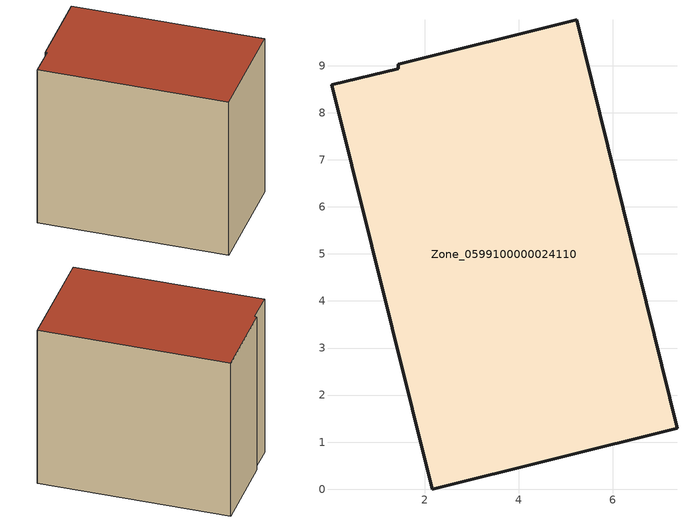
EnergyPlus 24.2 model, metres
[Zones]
Zone_0599100000024110
 floor ground (C_G): 1.44,9.03 5.23,9.97 7.36,1.29 2.16,0 0.02,8.59 1.44,8.94 z0
 wall outside (C_F): 7.36,1.29 5.23,9.97 1.44,9.03 1.44,8.94 0.02,8.59 2.16,0 7.36,1.29 z0:8.04
 roof outside (C_R): 5.23,9.97 1.44,9.03 1.44,8.94 0.02,8.59 2.16,0 7.36,1.29 z8.04
[BUILDING]
Pand.0599100000024110: North Axis=0; Terrain=City; Loads Convergence Tolerance Value=0.04; Temperature Convergence Tolerance Value=0.4; Solar Distribution=FullExterior; Maximum Number of Warmup Days=25; Minimum Number of Warmup Days=1
[Site:Location]
Rotterdam.The.Hague.AP_ZH_NLD Design_Conditions: Latitude=51.96; Longitude=4.45; Time Zone=1; Elevation=-4.5
[SITE:GROUNDTEMPERATURE:BUILDINGSURFACE]
18, 18, 18, 18, 18, 18, 18, 18, 18, 18, 18, 18
[MATERIAL] Thermal Absorptance=0.9; Solar Absorptance=0.7; Visible Absorptance=0.7
Name | Roughness | Thickness | Conductivity | Density | Specific Heat
G.TI.1975-1991 | MediumSmooth | 0.15 | 0.288461 | 540 | 1210
F.TI.1975-1991 | Rough | 0.3 | 0.230769 | 1920 | 840
R.TI.1975-1991 | MediumRough | 0.2 | 0.153846 | 1500 | 1000
[CONSTRUCTION]
C_G: G.TI.1975-1991
C_F: F.TI.1975-1991
C_R: R.TI.1975-1991
[ZONE]
Zone_0599100000024110: Type=1; Multiplier=1; Ceiling Height=Autocalculate; Volume=Autocalculate; Floor Area=autocalculate; Part of Total Floor Area=Yes
[ZONEINFILTRATION:DESIGNFLOWRATE]
Infil_Zone_0599100000024110: Zone or ZoneList or Space or SpaceList=Zone_0599100000024110; Schedule=AlwaysOn; Design Flow Rate Calculation Method=Flow/Area; Flow Rate per Floor Area=0.003; Constant Term Coefficient=1; Temperature Term Coefficient=0; Velocity Term Coefficient=0; Velocity Squared Term Coefficient=0
[HVACTEMPLATE:ZONE:IDEALLOADSAIRSYSTEM]
Zone_0599100000024110: Maximum Heating Supply Air Temperature=50; Minimum Cooling Supply Air Temperature=13; Maximum Heating Supply Air Humidity Ratio=0.0156; Minimum Cooling Supply Air Humidity Ratio=0.0077; Heating Limit=NoLimit; Cooling Limit=NoLimit; Dehumidification Control Type=ConstantSensibleHeatRatio; Cooling Sensible Heat Ratio=0.7; Dehumidification Setpoint=60; Humidification Control Type=None; Humidification Setpoint=30; Outdoor Air Method=None; Outdoor Air Flow Rate per Person=0.00944; Outdoor Air Flow Rate per Zone Floor Area=0; Outdoor Air Flow Rate per Zone=0; Demand Controlled Ventilation Type=None; Outdoor Air Economizer Type=NoEconomizer; Heat Recovery Type=None; Sensible Heat Recovery Effectiveness=0.7; Latent Heat Recovery Effectiveness=0.65
[ZONECONTROL:THERMOSTAT]
ThermostatControl_Zone_0599100000024110: Zone or ZoneList=Zone_0599100000024110; Control Type Schedule=DualSetpointControlType; Control 1=Thermostat_Zone_0599100000024110; Temperature Difference Between Cutout And Setpoint=0
[THERMOSTATSETPOINT:DUALSETPOINT]
Thermostat_Zone_0599100000024110: Heating Setpoint Temperature Schedule=HeatingSetpoint_Zone_0599100000024110; Cooling Setpoint Temperature Schedule=CoolingSetpoint_Zone_0599100000024110
[SCHEDULE:COMPACT]
HeatingSetpoint_Zone_0599100000024110: Through: 12/31, For: AllDays, Until: 24:00, 21
CoolingSetpoint_Zone_0599100000024110: Through: 12/31, For: AllDays, Until: 24:00, 24
DualSetpointControlType: Through: 12/31, For: AllDays, Until: 24:00, 4
AlwaysOn: Through: 12/31, For: AllDays, Until: 24:00, 1
